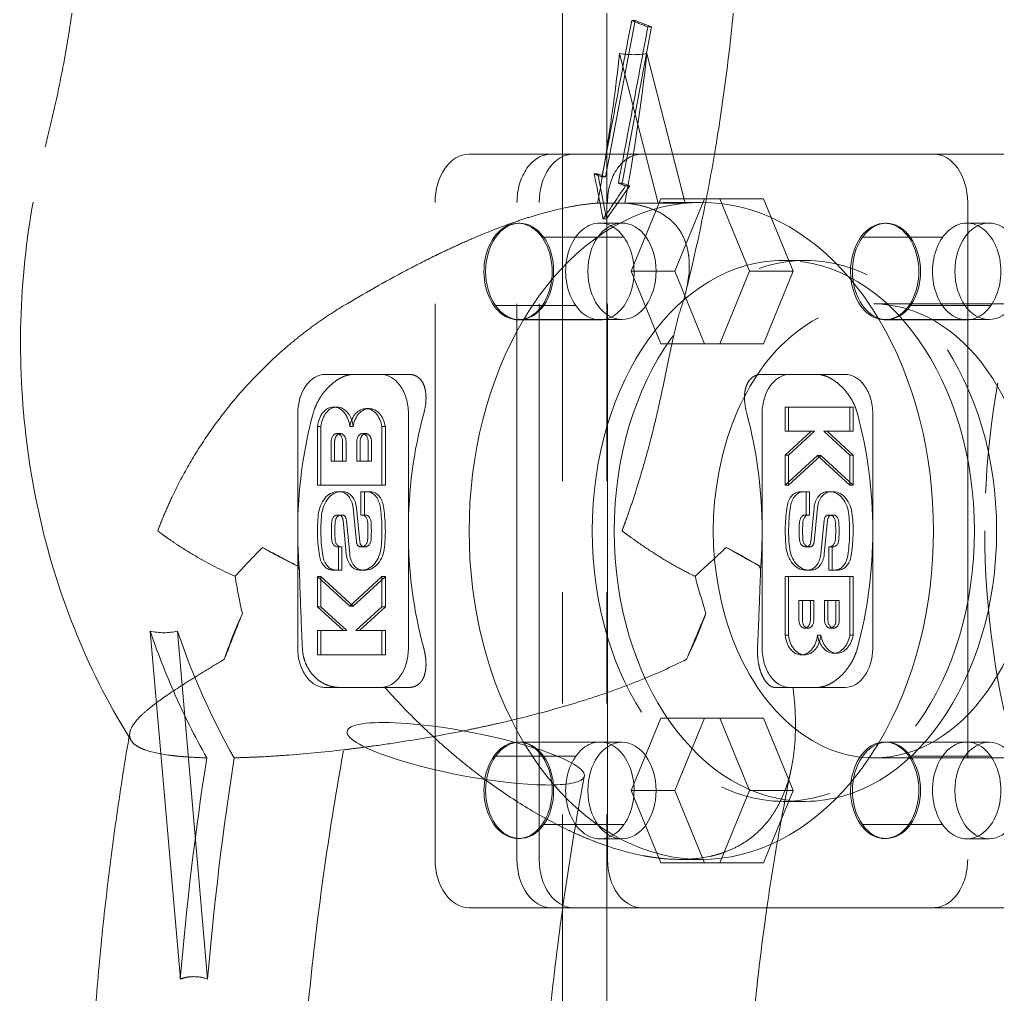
# Model space of a CAD drawing. Header units: millimetres. Extents: x -46397 to 283259, y -8690 to 23983.
# Drawn here: x 190689.8 to 190799.9, y 1038 to 1147.7 of the extents above; entities that cross this region are included whole.
import ezdxf

# ---------------------------------------------------------------- set-up
doc = ezdxf.new("R2010")
doc.units = ezdxf.units.MM
doc.linetypes.add('CENTER', pattern=[2, 1.25, -0.25, 0.25, -0.25])
doc.layers.add('mDƯỜNG TÂM', color=8, linetype='CENTER', lineweight=0)

# ---------------------------------------------------------------- blocks, each defined once
blk = doc.blocks.new('jh')
at = {"layer": 'mDƯỜNG TÂM', "color": 8, "ltscale": 50, "extrusion": (0, 1, 0)}
for p, q in [((600, 1500), (600, 0)), ((605, 1500), (605, 0)), ((608.19, 1089.32), (604.86, 1071.74)), ((606.72, 1071.04), (610.05, 1088.61)), ((608.19, 1089.32), (607.8, 1089.32)), ((610.05, 1088.61), (608.19, 1089.32)), ((610.05, 1088.61), (609.62, 1088.61)), ((610.77, 1068.79), (606.44, 1085.61)), ((613.84, 1068.79), (609.52, 1085.61)), ((598.73, 1074.29), (589.51, 1074.29)), ((589.51, 1074.29), (641.78, 1074.29)), ((598.73, 1074.29), (651, 1074.29)), ((608.92, 1074.29), (601.23, 1074.29)), ((601.23, 1074.29), (653.5, 1074.29)), ((608.92, 1074.29), (661.18, 1074.29)), ((603.99, 1072.07), (603.57, 1072.07)), ((603.99, 1072.07), (604.96, 1067)), ((604.86, 1071.74), (603.99, 1072.07)), ((604.86, 1071.74), (604.46, 1071.74)), ((606.72, 1071.04), (606.3, 1071.04)), ((607.58, 1070.71), (606.72, 1071.04)), ((604.96, 1067), (607.58, 1070.71)), ((607.58, 1070.71), (607.1, 1070.71)), ((585.67, 994.94), (585.67, 1068.86)), ((594.89, 994.94), (594.89, 1068.86)), ((597.39, 994.94), (597.39, 1068.86)), ((610.77, 1068.79), (603.97, 1068.79)), ((605.08, 994.94), (605.08, 1068.86)), ((613.84, 1068.79), (607.04, 1068.79)), ((607.74, 1061.11), (611.07, 1069.26)), ((615.99, 1069.26), (611.07, 1069.26)), ((611.07, 1069.26), (617.73, 1069.26)), ((615.64, 1068.86), (612.29, 1068.86)), ((612.66, 1061.11), (615.99, 1069.26)), ((615.99, 1069.26), (622.65, 1069.26)), ((617.73, 1069.26), (621.05, 1061.11)), ((622.65, 1069.26), (617.73, 1069.26)), ((622.65, 1069.26), (625.97, 1061.11)), ((645.62, 1068.86), (645.62, 994.94)), ((604.96, 1067), (604.57, 1067)), ((595.2, 1066.52), (595.01, 1066.52)), ((606.71, 1066.54), (604.21, 1066.54)), ((636.47, 1066.52), (636.28, 1066.52)), ((648.02, 1066.54), (645.52, 1066.54)), ((606.94, 1064.94), (597.91, 1064.94)), ((633.76, 1064.94), (642.79, 1064.94)), ((627.36, 1062.33), (624.87, 1062.33)), ((611.07, 1052.95), (607.74, 1061.11)), ((612.66, 1061.11), (607.74, 1061.11)), ((615.99, 1052.95), (612.66, 1061.11)), ((621.05, 1061.11), (617.73, 1052.95)), ((625.97, 1061.11), (621.05, 1061.11)), ((625.97, 1061.11), (622.65, 1052.95)), ((592.47, 1057.25), (601.5, 1057.25)), ((653.88, 1057.44), (635.05, 1057.44)), ((648.23, 1057.25), (639.2, 1057.25)), ((604.23, 1055.65), (595.01, 1055.65)), ((606.71, 1055.67), (595.18, 1055.67)), ((645.5, 1055.65), (636.28, 1055.65)), ((648.02, 1055.67), (636.49, 1055.67)), ((617.73, 1052.95), (611.07, 1052.95)), ((615.99, 1052.95), (611.07, 1052.95)), ((622.65, 1052.95), (615.99, 1052.95)), ((622.65, 1052.95), (617.73, 1052.95)), ((579.56, 1049.51), (573.33, 1049.51)), ((576.49, 1049.51), (582.72, 1049.51)), ((582.72, 1049.51), (579.56, 1049.51)), ((628.67, 1049.51), (622.44, 1049.51)), ((631.82, 1049.51), (625.6, 1049.51)), ((631.82, 1049.51), (628.67, 1049.51)), ((574.25, 1045.84), (574.63, 1045.84)), ((577.88, 1045.66), (578.26, 1045.66)), ((625.08, 1045.84), (632.34, 1045.84)), ((625.08, 1043.11), (625.08, 1045.84)), ((625.46, 1045.84), (625.08, 1045.84)), ((632.73, 1045.84), (625.46, 1045.84)), ((625.46, 1045.84), (625.46, 1043.11)), ((632.34, 1045.84), (632.34, 1043.11)), ((632.73, 1045.84), (632.34, 1045.84)), ((632.73, 1043.11), (632.73, 1045.84)), ((570.22, 1045.11), (570.22, 1018.69)), ((582.67, 1018.69), (582.67, 1045.11)), ((622.48, 1045.11), (622.48, 1018.69)), ((634.94, 1018.69), (634.94, 1045.11)), ((572.43, 1037.04), (572.43, 1043.64)), ((572.43, 1043.64), (572.81, 1043.64)), ((572.81, 1037.04), (572.81, 1043.64)), ((576.06, 1043.64), (576.45, 1043.64)), ((579.69, 1043.64), (580.08, 1043.64)), ((579.69, 1043.64), (579.69, 1037.04)), ((580.08, 1043.64), (580.08, 1037.04)), ((574.62, 1042.85), (575.01, 1042.85)), ((577.5, 1042.85), (577.88, 1042.85)), ((628, 1043.11), (625.08, 1043.11)), ((625.08, 1040.43), (628, 1043.11)), ((625.46, 1043.11), (625.08, 1043.11)), ((625.46, 1043.11), (628.38, 1043.11)), ((628.38, 1043.11), (625.46, 1040.43)), ((628.38, 1043.11), (628, 1043.11)), ((629.42, 1043.11), (632.34, 1040.43)), ((632.34, 1043.11), (629.42, 1043.11)), ((629.81, 1043.11), (629.42, 1043.11)), ((632.73, 1040.43), (629.81, 1043.11)), ((629.81, 1043.11), (632.73, 1043.11)), ((632.73, 1043.11), (632.34, 1043.11)), ((573.99, 1039.74), (573.99, 1042.01)), ((574.37, 1039.74), (574.37, 1042.01)), ((575.26, 1042.01), (575.26, 1039.74)), ((575.65, 1042.01), (575.65, 1039.74)), ((576.86, 1039.74), (576.86, 1042.01)), ((577.24, 1039.74), (577.24, 1042.01)), ((578.14, 1042.01), (578.14, 1039.74)), ((578.52, 1042.01), (578.52, 1039.74)), ((625.08, 1037.04), (625.08, 1040.43)), ((625.46, 1040.43), (625.08, 1040.43)), ((628.71, 1040.37), (625.08, 1037.04)), ((625.46, 1040.43), (625.46, 1037.04)), ((625.46, 1037.04), (629.09, 1040.37)), ((632.34, 1037.04), (628.71, 1040.37)), ((629.09, 1040.37), (628.71, 1040.37)), ((629.09, 1040.37), (632.73, 1037.04)), ((632.34, 1040.43), (632.34, 1037.04)), ((632.73, 1040.43), (632.34, 1040.43)), ((632.73, 1037.04), (632.73, 1040.43)), ((575.26, 1039.74), (573.99, 1039.74)), ((573.99, 1039.74), (574.37, 1039.74)), ((575.65, 1039.74), (574.37, 1039.74)), ((575.26, 1039.74), (575.65, 1039.74)), ((578.14, 1039.74), (576.86, 1039.74)), ((576.86, 1039.74), (577.24, 1039.74)), ((578.52, 1039.74), (577.24, 1039.74)), ((578.14, 1039.74), (578.52, 1039.74)), ((572.43, 1037.04), (572.81, 1037.04)), ((579.69, 1037.04), (572.43, 1037.04)), ((580.08, 1037.04), (572.81, 1037.04)), ((579.69, 1037.04), (580.08, 1037.04)), ((625.46, 1037.04), (625.08, 1037.04)), ((632.73, 1037.04), (632.34, 1037.04)), ((574.66, 1036.3), (574.98, 1036.3)), ((574.66, 1036.3), (575.04, 1036.3)), ((574.98, 1036.3), (575.37, 1036.3)), ((575.04, 1036.3), (575.37, 1036.3)), ((577.33, 1036.3), (578.04, 1036.3)), ((577.33, 1033.69), (577.33, 1036.3)), ((577.33, 1036.3), (577.71, 1036.3)), ((577.71, 1036.3), (578.42, 1036.3)), ((577.71, 1033.69), (577.71, 1036.3)), ((578.04, 1036.3), (578.42, 1036.3)), ((626.73, 1036.3), (627.44, 1036.3)), ((627.83, 1036.3), (627.12, 1036.3)), ((627.44, 1036.3), (627.44, 1033.69)), ((627.83, 1036.3), (627.44, 1036.3)), ((627.83, 1033.69), (627.83, 1036.3)), ((629.79, 1036.3), (630.12, 1036.3)), ((630.17, 1036.3), (629.79, 1036.3)), ((630.5, 1036.3), (630.12, 1036.3)), ((630.5, 1036.3), (630.17, 1036.3)), ((574.84, 1033.69), (574.68, 1033.69)), ((574.68, 1033.69), (575.06, 1033.69)), ((574.84, 1033.69), (575.22, 1033.69)), ((575.22, 1033.69), (575.06, 1033.69)), ((576.44, 1034.5), (576.81, 1030.69)), ((576.83, 1034.5), (577.2, 1030.69)), ((577.44, 1033.69), (577.33, 1033.69)), ((577.33, 1033.69), (577.71, 1033.69)), ((577.44, 1033.69), (577.83, 1033.69)), ((577.83, 1033.69), (577.71, 1033.69)), ((627.44, 1033.69), (627.33, 1033.69)), ((627.71, 1033.69), (627.33, 1033.69)), ((627.83, 1033.69), (627.44, 1033.69)), ((627.71, 1033.69), (627.83, 1033.69)), ((627.96, 1030.69), (628.33, 1034.5)), ((628.71, 1034.5), (628.34, 1030.69)), ((630.09, 1033.69), (629.94, 1033.69)), ((630.32, 1033.69), (629.94, 1033.69)), ((630.48, 1033.69), (630.09, 1033.69)), ((630.32, 1033.69), (630.48, 1033.69)), ((575.68, 1029.3), (575.31, 1033.11)), ((576.06, 1029.3), (575.69, 1033.11)), ((629.46, 1033.11), (629.09, 1029.3)), ((629.48, 1029.3), (629.85, 1033.11)), ((574.68, 1030.11), (574.8, 1030.11)), ((574.68, 1030.11), (575.06, 1030.11)), ((574.8, 1030.11), (575.18, 1030.11)), ((574.8, 1030.11), (574.8, 1027.5)), ((575.06, 1030.11), (575.18, 1030.11)), ((575.18, 1030.11), (575.18, 1027.5)), ((577.29, 1030.11), (577.44, 1030.11)), ((577.29, 1030.11), (577.67, 1030.11)), ((577.44, 1030.11), (577.83, 1030.11)), ((577.67, 1030.11), (577.83, 1030.11)), ((627.33, 1030.11), (627.48, 1030.11)), ((627.71, 1030.11), (627.33, 1030.11)), ((627.87, 1030.11), (627.48, 1030.11)), ((627.87, 1030.11), (627.71, 1030.11)), ((629.98, 1030.11), (630.09, 1030.11)), ((629.98, 1027.5), (629.98, 1030.11)), ((630.36, 1030.11), (629.98, 1030.11)), ((630.48, 1030.11), (630.09, 1030.11)), ((630.48, 1030.11), (630.36, 1030.11)), ((630.36, 1030.11), (630.36, 1027.5)), ((574.8, 1027.5), (574.09, 1027.5)), ((574.09, 1027.5), (574.47, 1027.5)), ((575.18, 1027.5), (574.47, 1027.5)), ((574.8, 1027.5), (575.18, 1027.5)), ((577.47, 1027.5), (577.14, 1027.5)), ((577.14, 1027.5), (577.52, 1027.5)), ((577.47, 1027.5), (577.85, 1027.5)), ((577.85, 1027.5), (577.52, 1027.5)), ((627.63, 1027.5), (627.3, 1027.5)), ((627.69, 1027.5), (627.3, 1027.5)), ((628.02, 1027.5), (627.63, 1027.5)), ((627.69, 1027.5), (628.02, 1027.5)), ((630.69, 1027.5), (629.98, 1027.5)), ((630.36, 1027.5), (629.98, 1027.5)), ((630.36, 1027.5), (631.07, 1027.5)), ((572.43, 1023.37), (572.43, 1026.76)), ((572.43, 1026.76), (572.81, 1026.76)), ((572.43, 1026.76), (576.06, 1023.43)), ((572.81, 1026.76), (576.45, 1023.43)), ((572.81, 1023.37), (572.81, 1026.76)), ((576.06, 1023.43), (579.69, 1026.76)), ((576.45, 1023.43), (580.08, 1026.76)), ((579.69, 1026.76), (580.08, 1026.76)), ((579.69, 1026.76), (579.69, 1023.37)), ((580.08, 1026.76), (580.08, 1023.37)), ((625.08, 1026.76), (632.34, 1026.76)), ((625.08, 1020.16), (625.08, 1026.76)), ((625.46, 1026.76), (625.08, 1026.76)), ((632.73, 1026.76), (625.46, 1026.76)), ((625.46, 1026.76), (625.46, 1020.16)), ((632.34, 1026.76), (632.34, 1020.16)), ((632.73, 1026.76), (632.34, 1026.76)), ((632.73, 1020.16), (632.73, 1026.76)), ((626.63, 1024.06), (627.91, 1024.06)), ((626.63, 1021.79), (626.63, 1024.06)), ((627.02, 1024.06), (626.63, 1024.06)), ((627.02, 1024.06), (627.02, 1021.79)), ((628.3, 1024.06), (627.02, 1024.06)), ((627.91, 1024.06), (627.91, 1021.79)), ((628.3, 1024.06), (627.91, 1024.06)), ((628.3, 1021.79), (628.3, 1024.06)), ((629.51, 1021.79), (629.51, 1024.06)), ((629.51, 1024.06), (630.79, 1024.06)), ((629.89, 1024.06), (629.51, 1024.06)), ((631.17, 1024.06), (629.89, 1024.06)), ((629.89, 1024.06), (629.89, 1021.79)), ((630.79, 1024.06), (630.79, 1021.79)), ((631.17, 1024.06), (630.79, 1024.06)), ((631.17, 1021.79), (631.17, 1024.06)), ((575.35, 1020.69), (572.43, 1023.37)), ((572.43, 1023.37), (572.81, 1023.37)), ((575.73, 1020.69), (572.81, 1023.37)), ((576.06, 1023.43), (576.45, 1023.43)), ((579.69, 1023.37), (576.77, 1020.69)), ((580.08, 1023.37), (577.16, 1020.69)), ((579.69, 1023.37), (580.08, 1023.37)), ((553.6, 1020.64), (557, 981.48)), ((556.67, 1020.64), (560.07, 981.48)), ((572.43, 1017.96), (572.43, 1020.69)), ((572.43, 1020.69), (575.35, 1020.69)), ((572.43, 1020.69), (572.81, 1020.69)), ((572.81, 1017.96), (572.81, 1020.69)), ((572.81, 1020.69), (575.73, 1020.69)), ((575.35, 1020.69), (575.73, 1020.69)), ((576.77, 1020.69), (579.69, 1020.69)), ((576.77, 1020.69), (577.16, 1020.69)), ((577.16, 1020.69), (580.08, 1020.69)), ((579.69, 1020.69), (580.08, 1020.69)), ((579.69, 1020.69), (579.69, 1017.96)), ((580.08, 1020.69), (580.08, 1017.96)), ((627.66, 1020.95), (627.27, 1020.95)), ((630.53, 1020.95), (630.15, 1020.95)), ((625.46, 1020.16), (625.08, 1020.16)), ((629.09, 1020.16), (628.71, 1020.16)), ((632.73, 1020.16), (632.34, 1020.16)), ((630.91, 1018.14), (630.53, 1018.14)), ((579.69, 1017.96), (572.43, 1017.96)), ((572.43, 1017.96), (572.81, 1017.96)), ((580.08, 1017.96), (572.81, 1017.96)), ((579.69, 1017.96), (580.08, 1017.96)), ((627.28, 1017.96), (626.89, 1017.96)), ((573.33, 1014.29), (579.56, 1014.29)), ((574.97, 1014.29), (573.33, 1014.29)), ((582.72, 1014.29), (580.01, 1014.29)), ((625.6, 1014.29), (623.96, 1014.29)), ((625.6, 1014.29), (631.82, 1014.29)), ((625.96, 1014.29), (628.67, 1014.29)), ((607.74, 1002.69), (611.07, 1010.85)), ((615.99, 1010.85), (611.07, 1010.85)), ((611.07, 1010.85), (617.73, 1010.85)), ((612.66, 1002.69), (615.99, 1010.85)), ((615.99, 1010.85), (622.65, 1010.85)), ((617.73, 1010.85), (621.05, 1002.69)), ((622.65, 1010.85), (617.73, 1010.85)), ((622.65, 1010.85), (625.97, 1002.69)), ((604.23, 1008.15), (595.01, 1008.15)), ((606.71, 1008.13), (595.18, 1008.13)), ((645.5, 1008.15), (636.28, 1008.15)), ((648.02, 1008.13), (636.49, 1008.13)), ((601.51, 1006.55), (592.47, 1006.55)), ((653.88, 1006.36), (635.05, 1006.36)), ((639.2, 1006.55), (648.23, 1006.55)), ((611.07, 994.54), (607.74, 1002.69)), ((612.66, 1002.69), (607.74, 1002.69)), ((615.99, 994.54), (612.66, 1002.69)), ((621.05, 1002.69), (617.73, 994.54)), ((625.97, 1002.69), (621.05, 1002.69)), ((625.97, 1002.69), (622.65, 994.54)), ((627.37, 1001.47), (624.87, 1001.47)), ((597.91, 998.86), (606.94, 998.86)), ((642.79, 998.86), (633.76, 998.86)), ((595.2, 997.28), (595.01, 997.28)), ((606.71, 997.26), (604.21, 997.26)), ((636.47, 997.28), (636.28, 997.28)), ((648.02, 997.26), (645.52, 997.26)), ((617.73, 994.54), (611.07, 994.54)), ((615.99, 994.54), (611.07, 994.54)), ((615.64, 994.94), (613.26, 994.94)), ((622.65, 994.54), (615.99, 994.54)), ((622.65, 994.54), (617.73, 994.54)), ((641.78, 989.51), (589.51, 989.51)), ((651, 989.51), (598.73, 989.51)), ((653.5, 989.51), (601.23, 989.51)), ((661.18, 989.51), (608.92, 989.51)), ((651, 989.51), (641.78, 989.51))]:
    blk.add_line(p, q, dxfattribs=at)
at = {"layer": 'mDƯỜNG TÂM', "color": 8, "ltscale": 50}
for centre, major_axis, ratio, start_param, end_param in [((695.58, 1031.9), (0, 67.93), 0.707107, 0, 1.57079), ((621.8, 1031.9), (-16.49, 35.46), 0.631524, 5.938679, 6.056394), ((595.01, 1061.08), (0, 5.43), 0.707107, -1.744416, 3.315199), ((595.2, 1061.08), (0, 5.43), 0.707107, -0.782576, 2.35336), ((636.28, 1061.08), (0, -5.43), 0.707107, -0.17362, 4.885996), ((636.47, 1061.08), (0, 5.43), 0.707107, -2.353373, 0.782563), ((606.71, 1061.11), (0, -5.43), 0.707107, 1.57079, 7.853975), ((648.02, 1061.11), (0, -5.43), 0.707107, 1.57079, 7.853975), ((595.18, 1061.11), (0, -5.43), 0.707107, -0.782576, 2.35336), ((604.23, 1061.08), (0, -5.43), 0.707107, -0.788233, 2.359016), ((636.49, 1061.11), (0, -5.43), 0.707107, -2.353373, 0.782563), ((645.5, 1061.08), (0, -5.43), 0.707107, -2.359029, 0.78822), ((595.01, 1061.08), (0, -5.43), 0.707107, 0.173607, 1.397176), ((636.28, 1061.08), (0, -5.43), 0.707107, -1.39719, -0.17362), ((573.33, 1045.11), (0, 4.4), 0.707107, 0.000007, 1.570803), ((579.56, 1045.11), (0, 4.4), 0.707107, -1.57079, 0.000007), ((625.6, 1045.11), (0, 4.4), 0.707107, 0.000007, 1.570803), ((631.82, 1045.11), (0, 4.4), 0.707107, -1.57079, 0.000007), ((608.8, 1031.9), (0, -36.96), 0.707107, -1.936235, -1.570803), ((608.8, 1031.9), (0, 36.96), 0.707107, -1.570803, -1.205371), ((627.12, 1034.22), (0, 2.08), 0.707107, 0.000007, 1.349036), ((630.17, 1034.22), (0, 2.08), 0.707107, 0.000007, 1.434218), ((630.5, 1033.25), (0, 3.05), 0.707107, -1.429286, 0.000007), ((634.39, 1031.9), (0, -12.62), 0.707107, -1.792557, -1.429286), ((627.71, 1032.78), (0, 0.91), 0.707107, 0.000007, 1.473884), ((630.32, 1033.01), (0, 0.675), 0.707107, 0.000007, 1.434218), ((630.48, 1032.78), (0, 0.91), 0.707107, -1.473871, 0.000007), ((623.8, 1031.9), (0, 12.62), 0.707107, -1.792557, -1.429286), ((634.12, 1031.9), (0, -10.01), 0.707107, -1.667709, -1.473871), ((624.07, 1031.9), (0, 10.01), 0.707107, -1.667709, -1.473871), ((608.8, 1031.9), (0, -36.96), 0.707107, -1.570803, -1.205371), ((608.8, 1031.9), (0, 36.96), 0.707107, -1.936235, -1.570803), ((695.58, 1031.9), (0, -67.93), 0.707107, -1.570803, 0), ((627.71, 1031.02), (0, -0.91), 0.707107, -1.473871, 0.000007), ((627.87, 1030.78), (0, -0.675), 0.707107, 0.000007, 1.434218), ((630.48, 1031.02), (0, -0.91), 0.707107, 0.000007, 1.473884), ((593.57, 1029.37), (35.67, -9.68), 0.2534, -2.372252, -2.215015), ((593.57, 1029.37), (-35.67, 9.68), 0.2534, -2.428702, -2.271465), ((627.69, 1030.55), (0, -3.05), 0.707107, -1.429286, 0.000007), ((628.02, 1029.58), (0, -2.08), 0.707107, 0.000007, 1.434218), ((631.07, 1029.58), (0, -2.08), 0.707107, 0.000007, 1.349036), ((627.66, 1021.86), (0, -0.905), 0.707107, -1.494877, 1.49489), ((630.53, 1021.86), (0, -0.905), 0.707107, -1.494877, 1.49489), ((600.95, 1053.04), (0, 74.39), 0.707107, 2.021432, 2.124859), ((604.02, 1053.04), (0, 74.39), 0.707107, 2.021432, 2.248833), ((627.28, 1020.56), (0, -2.6), 0.707107, -1.417246, 1.417259), ((630.91, 1020.78), (0, -2.64), 0.707107, -1.33546, 1.335473), ((573.33, 1018.69), (0, -4.4), 0.707107, -1.57079, 0.000007), ((579.56, 1018.69), (0, -4.4), 0.707107, 0.000007, 1.570803), ((625.6, 1018.69), (0, -4.4), 0.707107, -1.57079, 0.000007), ((631.82, 1018.69), (0, -4.4), 0.707107, 0.000007, 1.570803), ((601.32, 1053.36), (45.1, 39.46), 0.000001, 3.141588, 3.141592), ((600.95, 1053.04), (0, 74.39), 0.707107, 2.124864, 2.248833), ((589.12, 1006.83), (-13.35, 2.53), 0.183008, -1.144652, 0.802728), ((589.12, 1006.83), (13.35, -2.53), 0.183008, -2.338865, 1.996343), ((589.12, 1006.83), (-13.35, 2.53), 0.183009, -1.14525, -1.144652), ((595.01, 1002.72), (0, 5.43), 0.707107, -0.17362, 4.885996), ((595.18, 1002.69), (0, 5.43), 0.707107, -2.353373, 0.782563), ((604.23, 1002.72), (0, 5.43), 0.707107, -2.359029, 0.78822), ((636.28, 1002.72), (0, -5.43), 0.707107, -1.744416, 3.315199), ((636.49, 1002.69), (0, 5.43), 0.707107, -0.782576, 2.35336), ((645.5, 1002.72), (0, 5.43), 0.707107, -0.788233, 2.359016), ((595.01, 1002.72), (0, 5.43), 0.707107, -1.39719, -0.17362), ((606.71, 1002.69), (0, -5.43), 0.707107, 1.57079, 7.853975), ((636.28, 1002.72), (0, 5.43), 0.707107, 0.173607, 1.397176), ((648.02, 1002.69), (0, -5.43), 0.707107, 1.57079, 7.853975), ((735.54, 951.47), (0, 254.28), 0.707107, 1.353148, 1.452468), ((738.62, 951.47), (0, 254.28), 0.707107, 1.353148, 1.452468), ((595.2, 1002.72), (0, -5.43), 0.707107, -2.353373, 0.782563), ((636.47, 1002.72), (0, -5.43), 0.707107, -0.782576, 2.35336)]:
    blk.add_ellipse(centre, major_axis=major_axis, ratio=ratio, start_param=start_param, end_param=end_param, dxfattribs=at)
at = {"layer": 'mDƯỜNG TÂM', "color": 8, "ltscale": 50, "extrusion": (0, 0, -1)}
for centre, major_axis, ratio, start_param, end_param in [((485.75, 1112.33), (0, 172.76), 0.707107, 1.726127, 1.792815), ((488.83, 1112.33), (0, 172.76), 0.707107, 1.726127, 1.825573), ((589.51, 1068.86), (0, 5.43), 0.707107, -1.57079, 0), ((589.51, 1068.86), (0, 5.43), 0.000001, 0, 0.000007), ((598.73, 1068.86), (0, 5.43), 0.707107, -1.57079, 0.000007), ((601.23, 1068.86), (0, 5.43), 0.707107, -1.57079, 0), ((601.23, 1068.86), (0, 5.43), 0.000001, 0, 0.000007), ((485.75, 1112.33), (0, 172.76), 0.707107, 1.792815, 1.825573), ((608.92, 1068.86), (0, 5.43), 0.707107, -1.57079, 0.000007), ((641.78, 1068.86), (0, 5.43), 0.707107, 0.000007, 1.570803), ((615.64, 1031.9), (0, 36.96), 0.707107, -0.700831, 0.700844), ((604.21, 1061.11), (0, 5.43), 0.707107, -2.359016, 0.788233), ((645.52, 1061.11), (0, 5.43), 0.707107, -0.78822, 2.359029), ((624.87, 1031.9), (0, 30.43), 0.707107, -1.570789783786883, 4.712395523392703), ((627.36, 1031.9), (0, -30.43), 0.707107, -1.570789783786884, 4.712395523392702), ((615.64, 1031.9), (0, 36.96), 0.707107, -0.869953, -0.700831), ((615.64, 1031.9), (0, -36.96), 0.707107, -2.440749, -2.271627), ((635.05, 1031.9), (0, -25.54), 0.707107, 0, 3.141593), ((635.05, 1031.9), (0, 25.54), 0.707107, 0, 1.570803), ((615.64, 1031.9), (0, 36.96), 0.707107, -2.271627, -0.869953), ((615.64, 1031.9), (0, -36.96), 0.707107, -2.271627, -0.869953), ((574.25, 1043.24), (0, 2.6), 0.707107, -1.417259, 1.417246), ((574.63, 1043.24), (0, -2.6), 0.707107, 1.724334, 3.141593), ((574.63, 1043.24), (0, 2.6), 0.707107, 0, 1.113758), ((577.88, 1043.02), (0, 2.64), 0.707107, -1.335473, 1.33546), ((578.26, 1043.02), (0, -2.64), 0.707107, 1.806119, 3.141593), ((578.26, 1043.02), (0, 2.64), 0.707107, 0, 1.33546), ((596.35, 1031.9), (0, 36.96), 0.707107, -1.57079, -1.205358), ((596.35, 1031.9), (0, -36.96), 0.707107, -1.936222, -1.57079), ((574.63, 1043.24), (0, 2.6), 0.707107, 1.113758, 1.417246), ((574.62, 1041.94), (0, 0.905), 0.707107, -1.49489, 1.494877), ((575.01, 1041.94), (0, -0.905), 0.707107, 1.646703, 2.836641), ((575.01, 1041.94), (0, 0.905), 0.707107, -0.304952, 1.494877), ((577.5, 1041.94), (0, 0.905), 0.707107, -1.49489, 1.494877), ((577.88, 1041.94), (0, -0.905), 0.707107, 1.646703, 2.836641), ((577.88, 1041.94), (0, 0.905), 0.707107, -0.304952, 1.494877), ((574.66, 1033.25), (0, 3.05), 0.707107, -1.429299, -0.000007), ((575.04, 1033.25), (0, -3.05), 0.707107, 1.712294, 3.141586), ((574.98, 1034.22), (0, 2.08), 0.707107, -0.000007, 1.434205), ((575.37, 1034.22), (0, 2.08), 0.707107, 0, 1.434205), ((578.04, 1034.22), (0, 2.08), 0.707107, -0.000007, 1.349023), ((578.42, 1034.22), (0, 2.08), 0.707107, 0, 1.349023), ((626.73, 1034.22), (0, -2.08), 0.707107, 1.792557, 3.141586), ((629.79, 1034.22), (0, -2.08), 0.707107, 1.707375, 3.141586), ((630.12, 1033.25), (0, 3.05), 0.707107, -0.000007, 1.429286), ((570.77, 1031.9), (0, -12.62), 0.707107, -1.79257, -1.429299), ((571.15, 1031.9), (0, 12.62), 0.707107, 1.349023, 1.712294), ((634.01, 1031.9), (0, -12.62), 0.707107, 1.429286, 1.792557), ((581.36, 1031.9), (0, 12.62), 0.707107, -1.79257, -1.429299), ((581.74, 1031.9), (0, -12.62), 0.707107, 1.349023, 1.712294), ((574.68, 1032.78), (0, 0.91), 0.707107, -1.473884, -0.000007), ((575.06, 1032.78), (0, -0.91), 0.707107, 1.667708, 2.949137), ((574.84, 1033.01), (0, 0.675), 0.707107, -0.000007, 1.434205), ((575.06, 1032.78), (0, -0.91), 0.707107, 2.949137, 3.141586), ((575.22, 1033.01), (0, 0.675), 0.707107, -0.000007, 1.434205), ((577.44, 1032.78), (0, 0.91), 0.707107, -0.000007, 1.473871), ((577.83, 1032.78), (0, 0.91), 0.707107, -0.000007, 1.473871), ((627.33, 1032.78), (0, -0.91), 0.707107, 1.667709, 3.141586), ((629.94, 1033.01), (0, -0.675), 0.707107, 1.707375, 3.141586), ((630.09, 1032.78), (0, 0.91), 0.707107, -0.000007, 1.473871), ((623.41, 1031.9), (0, 12.62), 0.707107, 1.429286, 1.792557), ((581.08, 1031.9), (0, 10.01), 0.707107, -1.667722, -1.473884), ((581.47, 1031.9), (0, -10.01), 0.707107, 1.473871, 1.667709), ((571.04, 1031.9), (0, -10.01), 0.707107, -1.667722, -1.473884), ((571.42, 1031.9), (0, 10.01), 0.707107, 1.473871, 1.667709), ((633.73, 1031.9), (0, -10.01), 0.707107, 1.473871, 1.667709), ((623.69, 1031.9), (0, 10.01), 0.707107, 1.473871, 1.667709), ((596.35, 1031.9), (0, 36.96), 0.707107, -1.687581, -1.57079), ((596.35, 1031.9), (0, -36.96), 0.707107, -1.57079, -1.453999), ((635.05, 1031.9), (0, -25.54), 0.707107, -1.57079, 0), ((574.68, 1031.02), (0, -0.91), 0.707107, -0.000007, 1.473871), ((575.06, 1031.02), (0, -0.91), 0.707107, 0.00153, 1.473871), ((577.29, 1030.78), (0, -0.675), 0.707107, -0.000007, 1.434205), ((577.67, 1030.78), (0, -0.675), 0.707107, 0.223563, 1.434205), ((577.44, 1031.02), (0, -0.91), 0.707107, -1.473884, -0.000007), ((577.83, 1031.02), (0, 0.91), 0.707107, 1.667709, 3.141586), ((627.33, 1031.02), (0, -0.91), 0.707107, -0.000007, 1.473871), ((627.48, 1030.78), (0, 0.675), 0.707107, 1.707375, 3.141586), ((630.09, 1031.02), (0, 0.91), 0.707107, 1.667709, 3.141586), ((588.91, 1031.9), (72.73, -35.36), 0.147655, 1.758808, 1.815258), ((575.06, 1031.02), (0, 0.91), 0.707107, 3.141586, 3.143123), ((577.14, 1029.58), (0, -2.08), 0.707107, -0.000007, 1.434205), ((577.52, 1029.58), (0, -2.08), 0.707107, -0.000007, 1.434205), ((577.47, 1030.55), (0, -3.05), 0.707107, -1.429299, -0.000007), ((577.67, 1030.78), (0, 0.675), 0.707107, 3.141586, 3.365156), ((577.85, 1030.55), (0, 3.05), 0.707107, 1.712294, 3.141586), ((588.91, 1031.9), (72.73, -35.36), 0.147655, 5.057637, 5.114087), ((627.3, 1030.55), (0, -3.05), 0.707107, -0.000007, 1.429286), ((627.63, 1029.58), (0, 2.08), 0.707107, 1.707375, 3.141586), ((574.09, 1029.58), (0, -2.08), 0.707107, -0.000007, 1.349023), ((574.47, 1029.58), (0, -2.08), 0.707107, -0.000007, 1.349023), ((630.69, 1029.58), (0, 2.08), 0.707107, 1.792557, 3.141586), ((589.23, 1020.56), (23.37, 28.63), 0.612375, -2.131506, -1.970544), ((589.23, 1020.56), (-23.37, -28.63), 0.612375, -2.098335, -1.937372), ((627.27, 1021.86), (0, -0.905), 0.707107, -1.49489, 1.494877), ((630.15, 1021.86), (0, -0.905), 0.707107, -1.49489, 1.494877), ((626.89, 1020.56), (0, -2.6), 0.707107, -1.417259, 1.417246), ((630.53, 1020.78), (0, -2.64), 0.707107, -1.335473, 1.33546), ((615.64, 1031.9), (0, 36.96), 0.707107, -2.440749, -2.271627), ((615.64, 1031.9), (0, -36.96), 0.707107, -0.869953, -0.700831), ((604.21, 1002.69), (0, -5.43), 0.707107, -0.78822, 2.359029), ((645.52, 1002.69), (0, -5.43), 0.707107, -2.359016, 0.788233), ((615.64, 1031.9), (0, -36.96), 0.707107, -0.700831, 0.700844), ((589.51, 994.94), (0, -5.43), 0.707107, 0.000007, 1.570803), ((598.73, 994.94), (0, -5.43), 0.707107, 0.000007, 1.570803), ((601.23, 994.94), (0, -5.43), 0.707107, 0.000007, 1.570803), ((608.92, 994.94), (0, -5.43), 0.707107, 0.000007, 1.570803), ((641.78, 994.94), (0, -5.43), 0.707107, -1.57079, 0.000007)]:
    blk.add_ellipse(centre, major_axis=major_axis, ratio=ratio, start_param=start_param, end_param=end_param, dxfattribs=at)
at = {"layer": 'mDƯỜNG TÂM', "color": 8, "ltscale": 50}
for points, knots in [([(541.78, 1075.08), (542.21, 1076.75), (542.61, 1078.45), (543.36, 1081.89), (543.71, 1083.62), (544.34, 1087.13), (544.62, 1088.89), (545.13, 1092.45), (545.35, 1094.24), (545.74, 1097.84), (545.9, 1099.65), (546.02, 1101.46)], [1.221737, 1.221737, 1.221737, 1.221737, 1.2716956, 1.2716956, 1.3216541, 1.3216541, 1.3716127, 1.3716127, 1.4215712, 1.4215712, 1.4715298, 1.4715298, 1.4715298, 1.4715298]), ([(617.12, 1074.29), (617.2, 1074.74), (617.27, 1075.18), (617.81, 1078.47), (618.22, 1081.32), (618.93, 1087.05), (619.24, 1089.92), (619.73, 1095.68), (619.92, 1098.57), (620.06, 1101.46)], [1.3343023, 1.3343023, 1.3343023, 1.3343023, 1.3427134, 1.3427134, 1.3963654, 1.3963654, 1.4500174, 1.4500174, 1.5036693, 1.5036693, 1.5036693, 1.5036693]), ([(604.46, 1071.74), (605.02, 1074.67), (605.57, 1077.6), (606.68, 1083.46), (607.24, 1086.39), (607.8, 1089.32)], [0.00000021, 0.00000021, 0.00000021, 0.00000021, 0.00837021, 0.00837021, 0.01674021, 0.01674021, 0.01674021, 0.01674021]), ([(609.62, 1088.61), (609.07, 1085.68), (608.52, 1082.75), (607.42, 1076.89), (606.86, 1073.97), (606.3, 1071.04)], [0.00000021, 0.00000021, 0.00000021, 0.00000021, 0.00837021, 0.00837021, 0.01674022, 0.01674022, 0.01674022, 0.01674022]), ([(551.23, 1008.7), (548.78, 1012.63), (546.74, 1016.72), (543.34, 1025.25), (542, 1029.68), (540.05, 1038.68), (539.43, 1043.23), (538.9, 1052.37), (538.98, 1056.95), (539.85, 1066.07), (540.63, 1070.61), (541.78, 1075.08)], [0.84845, 0.84845, 0.84845, 0.84845, 1.057026, 1.057026, 1.272733, 1.272733, 1.488441, 1.488441, 1.704148, 1.704148, 1.919856, 1.919856, 1.919856, 1.919856]), ([(613.89, 1058.77), (614.58, 1061.54), (615.21, 1064.34), (616.27, 1069.52), (616.71, 1071.9), (617.12, 1074.29)], [1.23540949, 1.23540949, 1.23540949, 1.23540949, 1.28906147, 1.28906147, 1.33430231, 1.33430231, 1.33430231, 1.33430231]), ([(603.97, 1068.79), (603.45, 1068.75), (602.91, 1068.69), (601.81, 1068.54), (601.25, 1068.44), (599.54, 1068.1), (598.36, 1067.81), (596.55, 1067.28), (595.93, 1067.09), (594.71, 1066.68), (594.1, 1066.46), (592.25, 1065.78), (591.02, 1065.29), (589.16, 1064.49), (588.54, 1064.21), (587.3, 1063.64), (586.68, 1063.35), (585.93, 1062.98), (585.8, 1062.92), (585.67, 1062.86)], [0.04100054, 0.04100054, 0.04100054, 0.04100054, 0.04286928, 0.04286928, 0.04473801, 0.04473801, 0.04847548, 0.04847548, 0.05034422, 0.05034422, 0.05221296, 0.05221296, 0.05595043, 0.05595043, 0.05781916, 0.05781916, 0.0596879, 0.0596879, 0.06008853, 0.06008853, 0.06008853, 0.06008853]), ([(613.43, 1057.21), (613.9, 1058.58), (614.2, 1059.91), (614.29, 1061.51), (614.29, 1061.82), (614.26, 1062.44), (614.24, 1062.75), (614.1, 1063.65), (613.95, 1064.21), (613.49, 1065.28), (613.19, 1065.78), (612.61, 1066.47), (612.4, 1066.69), (611.93, 1067.09), (611.67, 1067.28), (610.85, 1067.81), (610.21, 1068.1), (609.12, 1068.44), (608.73, 1068.54), (607.91, 1068.69), (607.49, 1068.75), (607.04, 1068.79)], [0.00709784, 0.00709784, 0.00709784, 0.00709784, 0.01457867, 0.01457867, 0.01644888, 0.01644888, 0.01831909, 0.01831909, 0.0220595, 0.0220595, 0.02579992, 0.02579992, 0.02767013, 0.02767013, 0.02954034, 0.02954034, 0.03328075, 0.03328075, 0.03515096, 0.03515096, 0.03702117, 0.03702117, 0.03702117, 0.03702117]), ([(585.67, 1062.86), (584.57, 1062.32), (583.49, 1061.76), (580.01, 1059.93), (577.66, 1058.59), (575.34, 1057.21)], [0.06008853, 0.06008853, 0.06008853, 0.06008853, 0.06342537, 0.06342537, 0.07090032, 0.07090032, 0.07090032, 0.07090032]), ([(575.34, 1057.21), (574.14, 1056.49), (572.98, 1055.72), (571.28, 1054.47), (570.72, 1054.04), (569.62, 1053.16), (569.08, 1052.7), (566.42, 1050.38), (564.47, 1048.35), (561.81, 1045.1), (560.97, 1043.97), (559.38, 1041.68), (558.64, 1040.51), (557.26, 1038.11), (556.62, 1036.89), (555.75, 1035.03), (555.47, 1034.41), (554.94, 1033.16), (554.69, 1032.53), (554.45, 1031.9)], [0.01191688, 0.01191688, 0.01191688, 0.01191688, 0.0158514, 0.0158514, 0.01781866, 0.01781866, 0.01978592, 0.01978592, 0.02765496, 0.02765496, 0.03158948, 0.03158948, 0.035524, 0.035524, 0.03945852, 0.03945852, 0.04142578, 0.04142578, 0.04339304, 0.04339304, 0.04339304, 0.04339304]), ([(606.72, 1031.9), (606.77, 1032.06), (606.83, 1032.22), (606.95, 1032.53), (607.12, 1033.01), (607.29, 1033.48), (607.62, 1034.41), (607.83, 1035.03), (608.43, 1036.88), (608.8, 1038.09), (609.49, 1040.47), (609.8, 1041.64), (610.24, 1043.36), (610.38, 1043.93), (610.65, 1045.06), (610.77, 1045.61), (611.39, 1048.34), (611.79, 1050.36), (612.37, 1053.14), (612.56, 1054.02), (612.96, 1055.7), (613.18, 1056.49), (613.43, 1057.21)], [-0.00004058, -0.00004058, -0.00004058, -0.00004058, 0.00044782, 0.00044782, 0.00093621, 0.00191301, 0.00191301, 0.00386659, 0.00386659, 0.00777376, 0.00777376, 0.01168093, 0.01168093, 0.01363451, 0.01363451, 0.0155881, 0.0155881, 0.02340244, 0.02340244, 0.02730961, 0.02730961, 0.03121677, 0.03121677, 0.03121677, 0.03121677]), ([(571.95, 1045.11), (572.02, 1045.39), (572.12, 1045.67), (572.35, 1046.22), (572.49, 1046.49), (572.8, 1047.01), (572.97, 1047.26), (573.34, 1047.73), (573.54, 1047.95), (573.97, 1048.36), (574.19, 1048.55), (574.53, 1048.8), (574.64, 1048.88), (574.88, 1049.02), (574.99, 1049.09), (575.35, 1049.26), (575.58, 1049.35), (576.04, 1049.48), (576.27, 1049.51), (576.49, 1049.51)], [0, 0, 0, 0, 0.000829723, 0.000829723, 0.001659445, 0.001659445, 0.002489168, 0.002489168, 0.00331889, 0.00331889, 0.004148613, 0.004148613, 0.004563474, 0.004563474, 0.004978336, 0.004978336, 0.005808058, 0.005808058, 0.006637781, 0.006637781, 0.006637781, 0.006637781]), ([(582.72, 1049.51), (582.93, 1049.51), (583.13, 1049.48), (583.5, 1049.36), (583.67, 1049.26), (583.96, 1049.03), (584.09, 1048.89), (584.31, 1048.55), (584.4, 1048.36), (584.53, 1047.95), (584.58, 1047.73), (584.64, 1047.26), (584.66, 1047.01), (584.64, 1046.49), (584.62, 1046.22), (584.53, 1045.67), (584.47, 1045.39), (584.4, 1045.11)], [0, 0, 0, 0, 0.000829596, 0.000829596, 0.001659193, 0.001659193, 0.002488789, 0.002488789, 0.003318385, 0.003318385, 0.004147982, 0.004147982, 0.004977578, 0.004977578, 0.005807174, 0.005807174, 0.006636771, 0.006636771, 0.006636771, 0.006636771]), ([(622.44, 1049.51), (622.22, 1049.51), (622.02, 1049.48), (621.66, 1049.36), (621.49, 1049.26), (621.19, 1049.03), (621.06, 1048.89), (620.85, 1048.55), (620.76, 1048.36), (620.62, 1047.95), (620.57, 1047.73), (620.51, 1047.26), (620.5, 1047.01), (620.51, 1046.49), (620.54, 1046.22), (620.62, 1045.67), (620.68, 1045.39), (620.76, 1045.11)], [0, 0, 0, 0, 0.000829596, 0.000829596, 0.001659193, 0.001659193, 0.002488789, 0.002488789, 0.003318385, 0.003318385, 0.004147982, 0.004147982, 0.004977578, 0.004977578, 0.005807174, 0.005807174, 0.006636771, 0.006636771, 0.006636771, 0.006636771]), ([(633.21, 1045.11), (633.13, 1045.39), (633.04, 1045.67), (632.8, 1046.22), (632.66, 1046.49), (632.35, 1047.01), (632.18, 1047.26), (631.81, 1047.73), (631.61, 1047.95), (631.19, 1048.36), (630.97, 1048.55), (630.63, 1048.8), (630.51, 1048.88), (630.28, 1049.02), (630.16, 1049.09), (629.81, 1049.26), (629.57, 1049.35), (629.11, 1049.48), (628.88, 1049.51), (628.67, 1049.51)], [0, 0, 0, 0, 0.000829723, 0.000829723, 0.001659445, 0.001659445, 0.002489168, 0.002489168, 0.00331889, 0.00331889, 0.004148613, 0.004148613, 0.004563474, 0.004563474, 0.004978336, 0.004978336, 0.005808058, 0.005808058, 0.006637781, 0.006637781, 0.006637781, 0.006637781]), ([(554.45, 1031.9), (554.54, 1031.84), (554.62, 1031.77), (554.8, 1031.65), (555.05, 1031.46), (555.66, 1031.02), (556.19, 1030.66), (557.25, 1029.96), (557.97, 1029.51), (560.15, 1028.23), (561.65, 1027.46), (563.17, 1026.8)], [-0.00004058, -0.00004058, -0.00004058, -0.00004058, 0.00033248, 0.00033248, 0.00070554, 0.00145165, 0.00294388, 0.00294388, 0.00592834, 0.00592834, 0.01189725, 0.01189725, 0.01189725, 0.01189725]), ([(614.93, 1026.8), (614.23, 1027.13), (613.54, 1027.49), (612.16, 1028.26), (611.48, 1028.66), (610.11, 1029.52), (609.43, 1029.97), (608.41, 1030.67), (607.91, 1031.03), (607.4, 1031.4), (607.06, 1031.65), (606.88, 1031.77), (606.72, 1031.9)], [0.01747207, 0.01747207, 0.01747207, 0.01747207, 0.02043909, 0.02043909, 0.02340611, 0.02340611, 0.02637312, 0.02637312, 0.02785663, 0.02859839, 0.02859839, 0.02934014, 0.02934014, 0.02934014, 0.02934014]), ([(570.4, 1027.59), (570.44, 1026.11), (570.49, 1024.63), (570.61, 1021.66), (570.67, 1020.18), (570.74, 1018.69)], [0.412762413, 0.412762413, 0.412762413, 0.412762413, 0.416861226, 0.416861226, 0.42096004, 0.42096004, 0.42096004, 0.42096004]), ([(570.74, 1018.69), (570.75, 1018.39), (570.79, 1018.1), (570.92, 1017.53), (571.01, 1017.24), (571.23, 1016.7), (571.37, 1016.45), (571.68, 1015.97), (571.86, 1015.74), (572.25, 1015.34), (572.46, 1015.16), (572.91, 1014.85), (573.15, 1014.72), (573.65, 1014.51), (573.91, 1014.42), (574.43, 1014.32), (574.7, 1014.29), (574.97, 1014.29)], [0.000000198, 0.000000198, 0.000000198, 0.000000198, 0.000814585, 0.000814585, 0.001628973, 0.001628973, 0.00244336, 0.00244336, 0.003257748, 0.003257748, 0.004072136, 0.004072136, 0.004886523, 0.004886523, 0.005700911, 0.005700911, 0.006515299, 0.006515299, 0.006515299, 0.006515299]), ([(584.4, 1018.69), (584.47, 1018.41), (584.53, 1018.13), (584.62, 1017.58), (584.64, 1017.31), (584.66, 1016.79), (584.64, 1016.54), (584.58, 1016.07), (584.53, 1015.85), (584.4, 1015.43), (584.31, 1015.25), (584.15, 1015), (584.09, 1014.92), (583.96, 1014.78), (583.89, 1014.71), (583.67, 1014.54), (583.5, 1014.45), (583.14, 1014.32), (582.93, 1014.29), (582.72, 1014.29)], [0, 0, 0, 0, 0.000829723, 0.000829723, 0.001659445, 0.001659445, 0.002489168, 0.002489168, 0.00331889, 0.00331889, 0.004148613, 0.004148613, 0.004563474, 0.004563474, 0.004978336, 0.004978336, 0.005808058, 0.005808058, 0.006637781, 0.006637781, 0.006637781, 0.006637781]), ([(623.96, 1014.29), (623.83, 1014.29), (623.7, 1014.32), (623.45, 1014.42), (623.32, 1014.5), (623.08, 1014.72), (622.96, 1014.85), (622.74, 1015.16), (622.63, 1015.34), (622.44, 1015.74), (622.35, 1015.96), (622.2, 1016.44), (622.13, 1016.7), (622.03, 1017.24), (622, 1017.52), (621.96, 1018.1), (621.95, 1018.39), (621.97, 1018.69)], [0.000000209, 0.000000209, 0.000000209, 0.000000209, 0.000814674, 0.000814674, 0.001629139, 0.001629139, 0.002443604, 0.002443604, 0.00325807, 0.00325807, 0.004072535, 0.004072535, 0.004887, 0.004887, 0.005701465, 0.005701465, 0.00651593, 0.00651593, 0.00651593, 0.00651593]), ([(628.67, 1014.29), (628.88, 1014.29), (629.1, 1014.32), (629.57, 1014.44), (629.81, 1014.54), (630.28, 1014.77), (630.51, 1014.91), (630.97, 1015.25), (631.19, 1015.44), (631.61, 1015.84), (631.81, 1016.07), (632.18, 1016.54), (632.35, 1016.79), (632.66, 1017.31), (632.8, 1017.58), (633.04, 1018.13), (633.13, 1018.41), (633.21, 1018.69)], [0, 0, 0, 0, 0.000829596, 0.000829596, 0.001659193, 0.001659193, 0.002488789, 0.002488789, 0.003318385, 0.003318385, 0.004147982, 0.004147982, 0.004977578, 0.004977578, 0.005807174, 0.005807174, 0.006636771, 0.006636771, 0.006636771, 0.006636771]), ([(551.31, 1009.18), (551.33, 1009.28), (551.35, 1009.38), (551.56, 1009.96), (551.94, 1010.48), (552.79, 1011.33), (553.13, 1011.62), (553.88, 1012.24), (554.31, 1012.56), (555.68, 1013.56), (556.76, 1014.26), (558.57, 1015.4), (559.2, 1015.8), (560.54, 1016.61), (561.23, 1017.03), (561.95, 1017.46)], [0.08476875, 0.08476875, 0.08476875, 0.08476875, 0.08617197, 0.08617197, 0.09265229, 0.09265229, 0.09589245, 0.09589245, 0.0991326, 0.0991326, 0.10561292, 0.10561292, 0.10885308, 0.10885308, 0.11209323, 0.11209323, 0.11209323, 0.11209323]), ([(613.97, 1017.46), (612.29, 1016.6), (610.51, 1015.8), (607.68, 1014.67), (606.71, 1014.3), (604.72, 1013.59), (603.69, 1013.24), (600.54, 1012.24), (598.37, 1011.62), (595.03, 1010.77), (593.9, 1010.5), (592.18, 1010.11), (591.61, 1009.98), (590.44, 1009.73), (589.86, 1009.61), (586.93, 1009.01), (584.6, 1008.6), (581.12, 1008.05), (579.97, 1007.87), (578.24, 1007.64), (577.66, 1007.56), (576.51, 1007.41), (575.94, 1007.34), (573.11, 1007.01), (570.94, 1006.81), (567.85, 1006.58), (566.85, 1006.52), (565.38, 1006.45), (564.9, 1006.43), (563.96, 1006.4), (563.5, 1006.38), (563.06, 1006.37)], [0.00422724, 0.00422724, 0.00422724, 0.00422724, 0.01073334, 0.01073334, 0.01398638, 0.01398638, 0.01723943, 0.01723943, 0.02374553, 0.02374553, 0.02699858, 0.02699858, 0.0286251, 0.0286251, 0.03025163, 0.03025163, 0.03675772, 0.03675772, 0.04001077, 0.04001077, 0.0416373, 0.0416373, 0.04326382, 0.04326382, 0.04976992, 0.04976992, 0.05302297, 0.05302297, 0.05464949, 0.05464949, 0.05627601, 0.05627601, 0.05627601, 0.05627601]), ([(580.01, 1014.29), (581.19, 1012.97), (582.41, 1011.69), (584.32, 1009.82), (584.99, 1009.19), (585.67, 1008.57)], [0.020178161, 0.020178161, 0.020178161, 0.020178161, 0.025057945, 0.025057945, 0.027593233, 0.027593233, 0.027593233, 0.027593233]), ([(585.67, 1008.57), (586.3, 1008), (586.93, 1007.44), (588.25, 1006.31), (588.94, 1005.75), (590.33, 1004.65), (591.04, 1004.12), (593.18, 1002.56), (594.63, 1001.6), (597.54, 999.83), (599.02, 999.03), (600.88, 998.13), (601.25, 997.96), (602, 997.63), (602.37, 997.47), (603.47, 997.01), (604.2, 996.74), (606.37, 995.99), (607.78, 995.61), (609.51, 995.28), (609.86, 995.23), (610.54, 995.13), (610.88, 995.08), (611.89, 994.98), (612.54, 994.95), (614.44, 994.94), (615.62, 995.06), (617.01, 995.37), (617.28, 995.44), (617.81, 995.6), (618.08, 995.69), (618.84, 995.97), (619.33, 996.19), (620.7, 996.93), (621.51, 997.53), (622.59, 998.59), (622.92, 998.97), (623.54, 999.77), (623.82, 1000.19), (624.59, 1001.51), (625.01, 1002.48), (625.5, 1004.03), (625.64, 1004.57), (625.87, 1005.67), (625.97, 1006.23), (626.19, 1007.96), (626.25, 1009.16), (626.23, 1011.03), (626.2, 1011.67), (626.11, 1012.97), (626.04, 1013.63), (625.96, 1014.29)], [0.02759323, 0.02759323, 0.02759323, 0.02759323, 0.02993773, 0.02993773, 0.03237762, 0.03237762, 0.03481751, 0.03481751, 0.0396973, 0.0396973, 0.04457708, 0.04457708, 0.04579703, 0.04579703, 0.04701697, 0.04701697, 0.04945686, 0.04945686, 0.05433665, 0.05433665, 0.05555659, 0.05555659, 0.05677654, 0.05677654, 0.05921643, 0.05921643, 0.06409621, 0.06409621, 0.06531616, 0.06531616, 0.06653611, 0.06653611, 0.068976, 0.068976, 0.07385578, 0.07385578, 0.07629567, 0.07629567, 0.07873557, 0.07873557, 0.08361535, 0.08361535, 0.08605524, 0.08605524, 0.08849513, 0.08849513, 0.09337492, 0.09337492, 0.09581481, 0.09581481, 0.0982547, 0.0982547, 0.0982547, 0.0982547]), ([(569.78, 944.94), (569.78, 949.28), (569.86, 953.63), (570.18, 962.3), (570.42, 966.63), (571.06, 975.26), (571.46, 979.57), (572.42, 988.15), (572.98, 992.43), (574.26, 1000.93), (574.98, 1005.16), (575.78, 1009.36)], [1.5707898, 1.5707898, 1.5707898, 1.5707898, 1.6231497, 1.6231497, 1.6755095, 1.6755095, 1.7278694, 1.7278694, 1.7802293, 1.7802293, 1.8325892, 1.8325892, 1.8325892, 1.8325892]), ([(546.58, 962.33), (546.68, 965.49), (546.82, 968.63), (547.19, 974.92), (547.42, 978.07), (547.97, 984.33), (548.28, 987.46), (549, 993.7), (549.4, 996.81), (550.29, 1003.02), (550.78, 1006.11), (551.31, 1009.19)], [1.6154377, 1.6154377, 1.6154377, 1.6154377, 1.6542928, 1.6542928, 1.6931489, 1.6931489, 1.7320049, 1.7320049, 1.770861, 1.770861, 1.809717, 1.809717, 1.809717, 1.809717]), ([(559.98, 1006.37), (559.2, 1006.39), (558.46, 1006.42), (557.43, 1006.49), (557.09, 1006.52), (556.45, 1006.58), (556.15, 1006.62), (554.69, 1006.8), (553.75, 1007.01), (552.84, 1007.34), (552.67, 1007.41), (552.36, 1007.55), (552.23, 1007.63), (551.85, 1007.87), (551.66, 1008.04), (551.4, 1008.41), (551.32, 1008.6), (551.28, 1008.93), (551.29, 1009.06), (551.31, 1009.18)], [0.06025071, 0.06025071, 0.06025071, 0.06025071, 0.06349087, 0.06349087, 0.06511095, 0.06511095, 0.06673103, 0.06673103, 0.07321134, 0.07321134, 0.07483142, 0.07483142, 0.0764515, 0.0764515, 0.07969166, 0.07969166, 0.08293181, 0.08293181, 0.08476875, 0.08476875, 0.08476875, 0.08476875]), ([(623.02, 989.51), (623.38, 991.96), (623.76, 994.41), (624.67, 999.66), (625.2, 1002.46), (625.78, 1005.23)], [1.77131619, 1.77131619, 1.77131619, 1.77131619, 1.81078913, 1.81078913, 1.85657183, 1.85657183, 1.85657183, 1.85657183]), ([(596.95, 944.94), (596.95, 948.95), (597.02, 952.95), (597.32, 960.96), (597.54, 964.95), (598.13, 972.91), (598.5, 976.89), (599.39, 984.79), (599.91, 988.73), (601.08, 996.55), (601.74, 1000.44), (602.47, 1004.31)], [1.5707898, 1.5707898, 1.5707898, 1.5707898, 1.6231497, 1.6231497, 1.6755095, 1.6755095, 1.7278694, 1.7278694, 1.7802293, 1.7802293, 1.8325892, 1.8325892, 1.8325892, 1.8325892]), ([(620.54, 962.33), (620.66, 965.25), (620.82, 968.16), (621.24, 973.96), (621.5, 976.85), (622.11, 982.61), (622.46, 985.48), (622.91, 988.72), (622.97, 989.12), (623.02, 989.51)], [1.6276595, 1.6276595, 1.6276595, 1.6276595, 1.673441, 1.673441, 1.7192237, 1.7192237, 1.7650064, 1.7650064, 1.7713162, 1.7713162, 1.7713162, 1.7713162]), ([(560.07, 981.48), (559.55, 981.66), (559.03, 981.75), (558.26, 981.75), (558, 981.73), (557.49, 981.64), (557.24, 981.57), (557, 981.48)], [0.000000203, 0.000000203, 0.000000203, 0.000000203, 0.002005637, 0.002005637, 0.003008354, 0.003008354, 0.004011071, 0.004011071, 0.004011071, 0.004011071])]:
    blk.add_open_spline(points, degree=3, knots=knots, dxfattribs=at)
for points in [[(607.8, 1089.32), (608.43, 1089.08), (609.03, 1088.85), (609.62, 1088.61)], [(609.52, 1085.61), (608.53, 1085.44), (607.51, 1085.44), (606.44, 1085.61)], [(604.57, 1067), (604.26, 1068.69), (603.93, 1070.38), (603.57, 1072.07)], [(603.57, 1072.07), (603.87, 1071.96), (604.17, 1071.85), (604.46, 1071.74)], [(606.3, 1071.04), (606.57, 1070.93), (606.84, 1070.82), (607.1, 1070.71)], [(607.1, 1070.71), (606.28, 1069.47), (605.43, 1068.23), (604.57, 1067)], [(563.17, 1026.8), (564.15, 1027.88), (565.18, 1028.96), (566.24, 1030.04)], [(618.44, 1030.04), (617.3, 1028.96), (616.13, 1027.88), (614.93, 1026.8)], [(570.19, 1027.96), (570.2, 1027.94), (570.21, 1027.92), (570.22, 1027.91)], [(570.22, 1027.91), (570.28, 1027.8), (570.34, 1027.7), (570.4, 1027.59)], [(621.97, 1018.69), (622.03, 1020.18), (622.16, 1023.14), (622.26, 1026.11), (622.31, 1027.59)], [(622.31, 1027.59), (622.26, 1027.72), (622.21, 1027.84), (622.16, 1027.96)], [(563.98, 1022.61), (563.66, 1023.99), (563.39, 1025.39), (563.17, 1026.8)], [(614.93, 1026.8), (615.32, 1025.39), (615.73, 1023.99), (616.14, 1022.61)], [(561.95, 1017.46), (562.62, 1019.18), (563.3, 1020.89), (563.98, 1022.61)], [(616.14, 1022.61), (615.42, 1020.89), (614.7, 1019.18), (613.97, 1017.46)], [(553.6, 1020.64), (554.64, 1020.38), (555.67, 1020.38), (556.67, 1020.64)], [(574.97, 1014.29), (575.79, 1014.29), (577.44, 1014.29), (579.14, 1014.29), (580.01, 1014.29)], [(625.96, 1014.29), (625.68, 1014.29), (625.07, 1014.29), (624.35, 1014.29), (623.96, 1014.29)], [(551.48, 1008.3), (551.39, 1008.43), (551.31, 1008.57), (551.23, 1008.7)]]:
    blk.add_open_spline(points, degree=3, dxfattribs=at)

msp = doc.modelspace()

# ---------------------------------------------------------------- block references
msp.add_blockref('jh', (190150.93, 58.23, -1.5))

doc.saveas('drawing.dxf')
